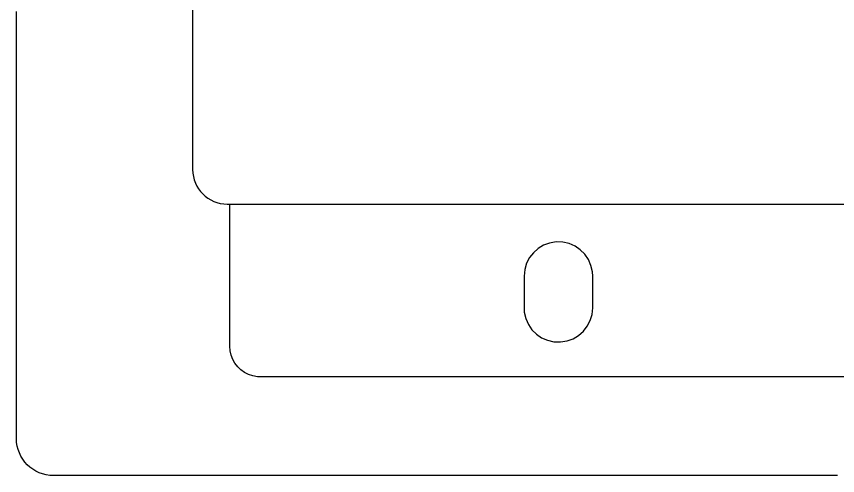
# Model space of a CAD drawing. Extents: x 1 to 47.7, y 0.2 to 33.3.
# Drawn here: x 20.128 to 23.453, y 1.025 to 2.886 of the extents above; entities that cross this region are included whole.
import ezdxf

# ---------------------------------------------------------------- set-up
doc = ezdxf.new("R2010")
doc.units = 0
doc.header["$MEASUREMENT"] = 0
doc.layers.add('3_1__VERTICAL_RACK_MOUNT__', color=7, linetype='CONTINUOUS')
doc.layers.add('3_2__VERTICAL_PANEL_MOUNT_', color=7, linetype='CONTINUOUS')

msp = doc.modelspace()

# ---------------------------------------------------------------- linework, layer by layer
at = {"layer": '3_1__VERTICAL_RACK_MOUNT__'}
for points in [[(20.8416, 2.9228), (20.8416, 2.8814), (20.8416, 2.8413), (20.8416, 2.8023), (20.8416, 2.7647), (20.8416, 2.7283), (20.8416, 2.6931), (20.8416, 2.6593), (20.8416, 2.6267), (20.8416, 2.5955), (20.8416, 2.5656), (20.8416, 2.537), (20.8416, 2.5098), (20.8416, 2.484), (20.8416, 2.4595), (20.8416, 2.4364), (20.8416, 2.4147), (20.8416, 2.3944), (20.8416, 2.3756), (20.8416, 2.3582), (20.8416, 2.3422), (20.8416, 2.3277), (20.8416, 2.3147), (20.8416, 2.3031), (20.8416, 2.2931), (20.8416, 2.2846), (20.8416, 2.2775), (20.8416, 2.2721), (20.8416, 2.2681), (20.8416, 2.2658), (20.8416, 2.265), (20.8416, 2.265), (20.8423, 2.2507), (20.8444, 2.2368), (20.8478, 2.2234), (20.8526, 2.2105), (20.8584, 2.1983), (20.8655, 2.1867), (20.8735, 2.176), (20.8825, 2.166), (20.8925, 2.157), (20.9033, 2.1489), (20.9148, 2.1419), (20.927, 2.136), (20.9399, 2.1313), (20.9533, 2.1278), (20.9672, 2.1257), (20.9815, 2.125), (20.9824, 2.125), (20.9851, 2.125), (20.9895, 2.125), (20.9957, 2.125), (21.0036, 2.125), (21.0131, 2.125), (21.0242, 2.125), (21.037, 2.125), (21.0514, 2.125), (21.0673, 2.125), (21.0847, 2.125), (21.1036, 2.125), (21.124, 2.125), (21.1459, 2.125), (21.1692, 2.125), (21.1938, 2.125), (21.2198, 2.125), (21.2471, 2.125), (21.2758, 2.125), (21.3057, 2.125), (21.3368, 2.125), (21.3692, 2.125), (21.4027, 2.125), (21.4374, 2.125), (21.4733, 2.125), (21.5102, 2.125), (21.5482, 2.125), (21.5873, 2.125), (21.6274, 2.125), (21.6684, 2.125), (21.7105, 2.125), (21.7534, 2.125), (21.7973, 2.125), (21.842, 2.125), (21.8876, 2.125), (21.934, 2.125), (21.9812, 2.125), (22.0292, 2.125), (22.0779, 2.125), (22.1273, 2.125), (22.1774, 2.125), (22.2281, 2.125), (22.2795, 2.125), (22.3314, 2.125), (22.437, 2.125), (22.5446, 2.125), (22.654, 2.125), (22.765, 2.125), (22.8774, 2.125), (22.9909, 2.125), (23.1052, 2.125), (23.2203, 2.125), (23.4516, 2.125), (23.6828, 2.125)], [(23.779, 1.425), (23.4516, 1.425), (23.1242, 1.425), (22.9623, 1.425), (22.8025, 1.425), (22.6457, 1.425), (22.4924, 1.425), (22.3435, 1.425), (22.1997, 1.425), (22.0616, 1.425), (21.93, 1.425), (21.8056, 1.425), (21.7464, 1.425), (21.6892, 1.425), (21.6342, 1.425), (21.5814, 1.425), (21.531, 1.425), (21.483, 1.425), (21.4375, 1.425), (21.3947, 1.425), (21.3545, 1.425), (21.3172, 1.425), (21.2827, 1.425), (21.2513, 1.425), (21.2229, 1.425), (21.1976, 1.425), (21.1756, 1.425), (21.1569, 1.425), (21.1417, 1.425), (21.1299, 1.425), (21.1218, 1.425), (21.1174, 1.425), (21.1133, 1.425), (21.1038, 1.4256), (21.0853, 1.4289), (21.0679, 1.4348), (21.0517, 1.4431), (21.037, 1.4535), (21.024, 1.4659), (21.0129, 1.4801), (21.0039, 1.4958), (20.9972, 1.5128), (20.993, 1.5309), (20.9915, 1.55), (20.9915, 1.55), (20.9915, 1.5537), (20.9915, 1.5642), (20.9915, 1.5809), (20.9915, 1.603), (20.9915, 1.6299), (20.9915, 1.6608), (20.9915, 1.6951), (20.9915, 1.7319), (20.9915, 1.8106), (20.9915, 1.8911), (20.9915, 1.9679), (20.9915, 2.003), (20.9915, 2.0351), (20.9915, 2.0634), (20.9915, 2.0872), (20.9915, 2.1058), (20.9915, 2.1185), (20.9915, 2.1246), (20.9924, 2.125), (20.9971, 2.125), (21.0057, 2.125), (21.018, 2.125), (21.0341, 2.125), (21.0537, 2.125), (21.0769, 2.125), (21.1035, 2.125), (21.1335, 2.125), (21.1666, 2.125), (21.2029, 2.125), (21.2423, 2.125), (21.2846, 2.125), (21.3297, 2.125), (21.3776, 2.125), (21.4282, 2.125), (21.4813, 2.125), (21.5369, 2.125), (21.5948, 2.125), (21.6551, 2.125), (21.7175, 2.125), (21.782, 2.125), (21.8485, 2.125), (21.9872, 2.125), (22.1327, 2.125), (22.2842, 2.125), (22.4411, 2.125), (22.6025, 2.125), (22.7678, 2.125), (22.9361, 2.125), (23.1066, 2.125), (23.4516, 2.125), (23.7965, 2.125)]]:
    msp.add_lwpolyline(points, dxfattribs=at)
msp.add_lwpolyline([(22.4614, 1.705), (22.4614, 1.7101), (22.4614, 1.7236), (22.4614, 1.7428), (22.4614, 1.7651), (22.4614, 1.7879), (22.4614, 1.8085), (22.4614, 1.8242), (22.4614, 1.8324), (22.4602, 1.8511), (22.4543, 1.8769), (22.4438, 1.9007), (22.4293, 1.9218), (22.4112, 1.9399), (22.3901, 1.9544), (22.3663, 1.9649), (22.3405, 1.9708), (22.3133, 1.9717), (22.2869, 1.9674), (22.2624, 1.9584), (22.2403, 1.9452), (22.2211, 1.9282), (22.2054, 1.908), (22.1935, 1.8851), (22.186, 1.8599), (22.1834, 1.833), (22.1834, 1.8279), (22.1834, 1.8144), (22.1834, 1.7952), (22.1834, 1.7728), (22.1834, 1.75), (22.1834, 1.7295), (22.1834, 1.7138), (22.1834, 1.7056), (22.1846, 1.6869), (22.1905, 1.661), (22.2009, 1.6373), (22.2155, 1.6162), (22.2336, 1.5981), (22.2547, 1.5835), (22.2785, 1.5731), (22.3043, 1.5671), (22.3315, 1.5663), (22.3579, 1.5706), (22.3824, 1.5796), (22.4045, 1.5928), (22.4237, 1.6098), (22.4394, 1.63), (22.4513, 1.6529), (22.4588, 1.6781)], close=True, dxfattribs=at)
at = {"layer": '3_2__VERTICAL_PANEL_MOUNT_'}
msp.add_lwpolyline([(23.453, 1.025), (23.1557, 1.025), (23.0078, 1.025), (22.8608, 1.025), (22.7149, 1.025), (22.5705, 1.025), (22.4278, 1.025), (22.3572, 1.025), (22.2872, 1.025), (22.2177, 1.025), (22.1489, 1.025), (22.0807, 1.025), (22.0132, 1.025), (21.9464, 1.025), (21.8804, 1.025), (21.8152, 1.025), (21.7508, 1.025), (21.6873, 1.025), (21.6247, 1.025), (21.563, 1.025), (21.5023, 1.025), (21.4427, 1.025), (21.3841, 1.025), (21.3266, 1.025), (21.2702, 1.025), (21.215, 1.025), (21.1609, 1.025), (21.1081, 1.025), (21.0566, 1.025), (21.0064, 1.025), (20.9576, 1.025), (20.9101, 1.025), (20.864, 1.025), (20.8194, 1.025), (20.7763, 1.025), (20.7347, 1.025), (20.6946, 1.025), (20.6562, 1.025), (20.6194, 1.025), (20.5843, 1.025), (20.5508, 1.025), (20.5192, 1.025), (20.4893, 1.025), (20.4612, 1.025), (20.435, 1.025), (20.4106, 1.025), (20.3992, 1.025), (20.3882, 1.025), (20.3777, 1.025), (20.3678, 1.025), (20.3583, 1.025), (20.3493, 1.025), (20.3408, 1.025), (20.3329, 1.025), (20.3255, 1.025), (20.3185, 1.025), (20.3122, 1.025), (20.3063, 1.025), (20.301, 1.025), (20.2962, 1.025), (20.292, 1.025), (20.2883, 1.025), (20.2852, 1.025), (20.2826, 1.025), (20.2806, 1.025), (20.2792, 1.025), (20.2783, 1.025), (20.278, 1.025), (20.278, 1.025), (20.2627, 1.0258), (20.2478, 1.028), (20.2334, 1.0317), (20.2196, 1.0368), (20.2065, 1.0431), (20.1941, 1.0506), (20.1826, 1.0593), (20.1719, 1.0689), (20.1622, 1.0796), (20.1536, 1.0911), (20.1461, 1.1035), (20.1398, 1.1166), (20.1347, 1.1304), (20.131, 1.1448), (20.1288, 1.1597), (20.128, 1.175), (20.128, 1.1759), (20.128, 1.1785), (20.128, 1.183), (20.128, 1.1891), (20.128, 1.197), (20.128, 1.2066), (20.128, 1.2179), (20.128, 1.2309), (20.128, 1.2456), (20.128, 1.2619), (20.128, 1.2799), (20.128, 1.2995), (20.128, 1.3207), (20.128, 1.3436), (20.128, 1.368), (20.128, 1.394), (20.128, 1.4215), (20.128, 1.4507), (20.128, 1.4813), (20.128, 1.5135), (20.128, 1.5471), (20.128, 1.5823), (20.128, 1.6189), (20.128, 1.657), (20.128, 1.6966), (20.128, 1.7376), (20.128, 1.78), (20.128, 1.8238), (20.128, 1.869), (20.128, 1.9156), (20.128, 1.9636), (20.128, 2.0129), (20.128, 2.0635), (20.128, 2.1155), (20.128, 2.1688), (20.128, 2.2234), (20.128, 2.2793), (20.128, 2.3364), (20.128, 2.3948), (20.128, 2.4544), (20.128, 2.5153), (20.128, 2.5774), (20.128, 2.6407), (20.128, 2.7051), (20.128, 2.7708), (20.128, 2.8376), (20.128, 2.9055)], dxfattribs=at)

doc.saveas('drawing.dxf')
